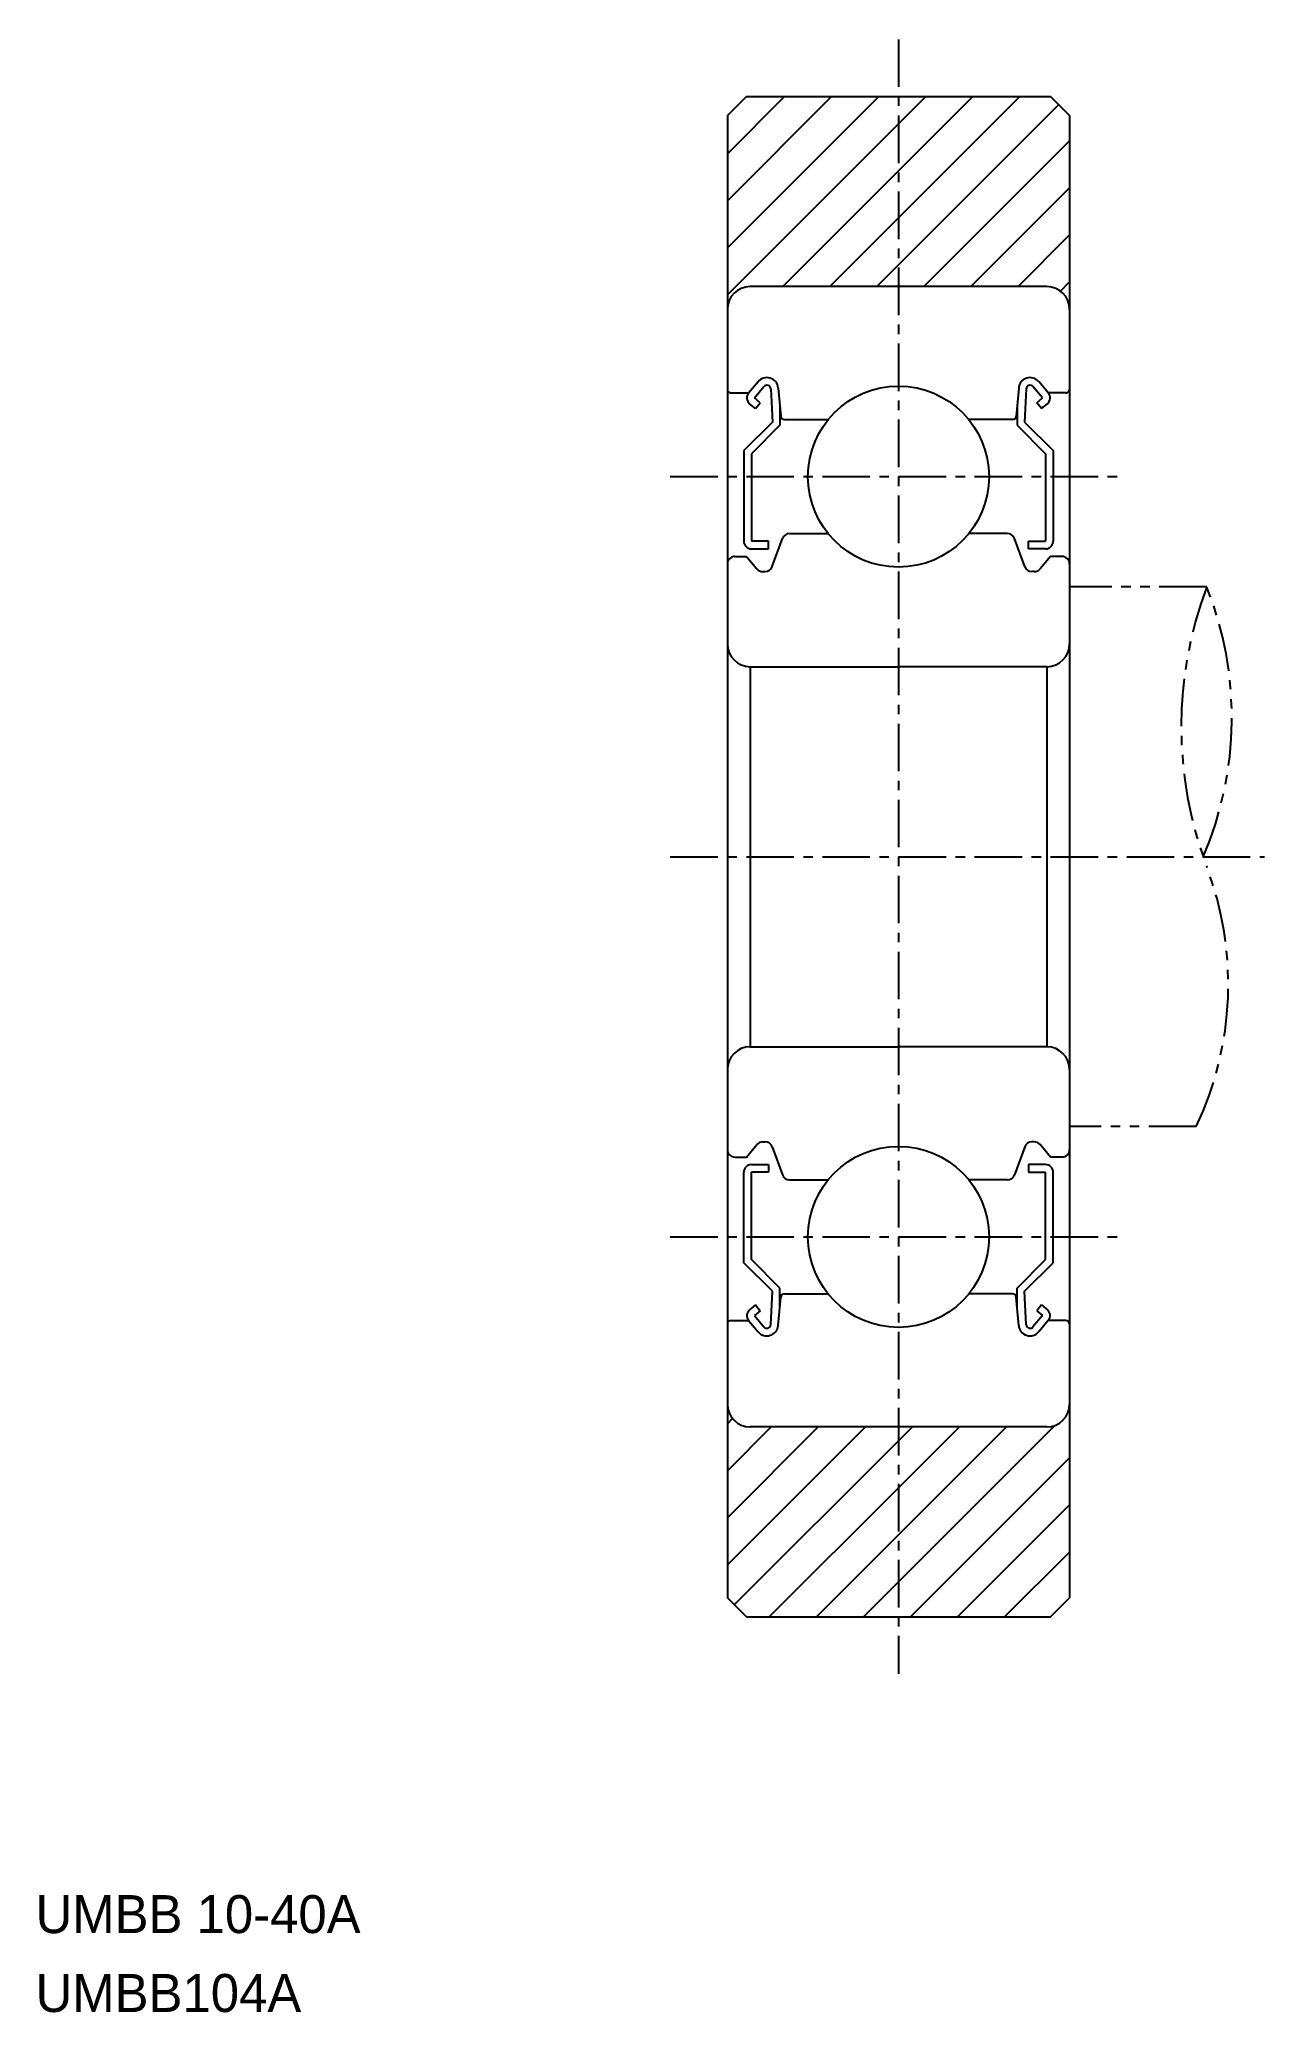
# Model space of a CAD drawing. Extents: x 31.8 to 64.1, y -15.6 to 36.3.
import ezdxf

# ---------------------------------------------------------------- set-up
doc = ezdxf.new("R2010")
doc.units = 0
doc.linetypes.add('CENTER', pattern=[2, 1.25, -0.25, 0.25, -0.25])
doc.linetypes.add('PHANTOM', pattern=[2.5, 1.25, -0.25, 0.25, -0.25, 0.25, -0.25])
doc.layers.get('0').update_dxf_attribs({"linetype": 'CONTINUOUS'})
doc.layers.add('CENTER', color=1, linetype='CENTER')

# ---------------------------------------------------------------- blocks, each defined once
blk = doc.blocks.new('*X2')
at = {"color": 0, "linetype": 'CONTINUOUS'}
for p, q in [((49.935, 30.781), (53.916, 34.762)), ((49.935, 32.019), (52.678, 34.762)), ((49.935, 33.256), (51.441, 34.762)), ((54.435, 31.569), (57.628, 34.762)), ((54.435, 32.806), (56.391, 34.762)), ((54.435, 34.044), (55.153, 34.762)), ((54.435, 30.331), (58.65, 34.547)), ((49.935, 29.544), (54.435, 34.044)), ((55.103, 29.762), (58.935, 33.594)), ((51.391, 29.762), (54.435, 32.806)), ((56.341, 29.762), (58.935, 32.357)), ((52.628, 29.762), (54.435, 31.569)), ((57.578, 29.762), (58.935, 31.119)), ((53.866, 29.762), (54.435, 30.331)), ((58.695, 29.642), (58.935, 29.882)), ((58.892, 0.141), (58.935, 0.183)), ((49.935, -0.155), (50.071, -0.018)), ((49.935, -3.867), (53.564, -0.238)), ((49.935, -2.63), (52.327, -0.238)), ((49.935, -1.392), (51.089, -0.238)), ((54.435, -4.317), (58.556, -0.195)), ((54.435, -3.079), (57.276, -0.238)), ((54.435, -1.842), (56.039, -0.238)), ((54.435, -0.604), (54.802, -0.238)), ((50.118, -4.921), (54.435, -0.604)), ((54.751, -5.238), (58.935, -1.054)), ((51.039, -5.238), (54.435, -1.842)), ((55.989, -5.238), (58.935, -2.292)), ((52.276, -5.238), (54.435, -3.079)), ((57.226, -5.238), (58.935, -3.529)), ((53.514, -5.238), (54.435, -4.317))]:
    blk.add_line(p, q, dxfattribs=at)

msp = doc.modelspace()

# ---------------------------------------------------------------- linework, layer by layer
at = {"color": 7, "linetype": 'CONTINUOUS'}
for p, q in [((50.435, 34.762), (49.935, 34.262)), ((49.935, 34.262), (49.935, -4.738)), ((50.435, 34.762), (58.435, 34.762)), ((58.935, 34.262), (58.435, 34.762)), ((58.935, 34.262), (58.935, -4.738)), ((54.435, 29.762), (50.535, 29.762)), ((58.335, 29.762), (54.435, 29.762)), ((50.495, 26.962), (50.744, 27.26)), ((50.648, 26.833), (50.898, 27.132)), ((51.075, 27.072), (51.118, 26.195)), ((51.273, 27.093), (51.338, 26.354)), ((57.596, 27.093), (57.532, 26.354)), ((57.795, 27.072), (57.752, 26.195)), ((58.222, 26.833), (57.971, 27.132)), ((58.375, 26.962), (58.125, 27.26)), ((50.035, 26.962), (50.495, 26.962)), ((50.673, 26.552), (50.52, 26.68)), ((50.801, 26.705), (50.648, 26.833)), ((50.673, 26.552), (50.801, 26.705)), ((51.318, 26.582), (51.318, 26.112)), ((57.552, 26.582), (57.552, 26.112)), ((58.069, 26.705), (58.222, 26.833)), ((58.197, 26.552), (58.069, 26.705)), ((58.197, 26.552), (58.35, 26.68)), ((58.835, 26.962), (58.375, 26.962)), ((51.118, 26.195), (50.368, 25.445)), ((51.318, 26.112), (50.568, 25.362)), ((51.437, 26.262), (52.585, 26.262)), ((57.432, 26.262), (56.284, 26.262)), ((57.552, 26.112), (58.302, 25.362)), ((57.752, 26.195), (58.502, 25.445)), ((50.368, 25.445), (50.368, 23.062)), ((58.502, 25.445), (58.502, 23.062)), ((50.568, 25.362), (50.568, 23.062)), ((58.302, 25.362), (58.302, 23.062)), ((51.018, 23.062), (50.568, 23.062)), ((50.568, 22.862), (51.018, 22.862)), ((51.018, 22.862), (51.018, 23.062)), ((51.117, 22.394), (51.385, 23.131)), ((51.573, 23.262), (52.585, 23.262)), ((57.297, 23.262), (56.284, 23.262)), ((57.753, 22.394), (57.485, 23.131)), ((57.852, 22.862), (57.852, 23.062)), ((57.852, 23.062), (58.302, 23.062)), ((58.302, 22.862), (57.852, 22.862)), ((50.135, 22.662), (50.435, 22.662)), ((50.435, 22.662), (50.71, 22.334)), ((58.435, 22.662), (58.159, 22.334)), ((58.735, 22.662), (58.435, 22.662)), ((49.935, 21.962), (49.935, 21.962)), ((50.864, 22.262), (50.929, 22.262)), ((58.006, 22.262), (57.941, 22.262)), ((50.535, 19.762), (54.435, 19.762)), ((50.535, 19.762), (50.535, 9.762)), ((58.335, 19.762), (54.435, 19.762)), ((58.335, 19.762), (58.335, 9.762)), ((49.935, 14.762), (49.935, 14.762)), ((50.535, 9.762), (54.435, 9.762)), ((58.335, 9.762), (54.435, 9.762)), ((50.135, 6.862), (50.435, 6.862)), ((50.435, 6.862), (50.71, 7.191)), ((50.864, 7.262), (50.929, 7.262)), ((51.117, 7.131), (51.385, 6.394)), ((57.753, 7.131), (57.485, 6.394)), ((58.006, 7.262), (57.941, 7.262)), ((58.435, 6.862), (58.159, 7.191)), ((58.735, 6.862), (58.435, 6.862)), ((50.368, 4.079), (50.368, 6.462)), ((50.568, 6.662), (51.018, 6.662)), ((50.568, 4.162), (50.568, 6.462)), ((51.018, 6.462), (50.568, 6.462)), ((51.018, 6.662), (51.018, 6.462)), ((51.573, 6.262), (52.585, 6.262)), ((57.297, 6.262), (56.284, 6.262)), ((57.852, 6.662), (57.852, 6.462)), ((58.302, 6.662), (57.852, 6.662)), ((57.852, 6.462), (58.302, 6.462)), ((58.302, 4.162), (58.302, 6.462)), ((58.502, 4.079), (58.502, 6.462)), ((51.318, 3.412), (50.568, 4.162)), ((57.552, 3.412), (58.302, 4.162)), ((51.118, 3.329), (50.368, 4.079)), ((57.752, 3.329), (58.502, 4.079)), ((51.075, 2.452), (51.118, 3.329)), ((51.273, 2.432), (51.338, 3.171)), ((51.318, 2.942), (51.318, 3.412)), ((51.437, 3.262), (52.585, 3.262)), ((57.432, 3.262), (56.284, 3.262)), ((57.596, 2.432), (57.532, 3.171)), ((57.552, 2.942), (57.552, 3.412)), ((57.795, 2.452), (57.752, 3.329)), ((50.673, 2.972), (50.52, 2.844)), ((50.801, 2.819), (50.648, 2.691)), ((50.648, 2.691), (50.898, 2.393)), ((50.673, 2.972), (50.801, 2.819)), ((58.222, 2.691), (57.971, 2.393)), ((58.197, 2.972), (58.069, 2.819)), ((58.069, 2.819), (58.222, 2.691)), ((58.197, 2.972), (58.35, 2.844)), ((50.035, 2.562), (50.495, 2.562)), ((50.495, 2.562), (50.744, 2.265)), ((58.375, 2.562), (58.125, 2.265)), ((58.835, 2.562), (58.375, 2.562)), ((54.435, -0.238), (50.535, -0.238)), ((58.335, -0.238), (54.435, -0.238)), ((49.935, -4.738), (50.435, -5.238)), ((58.435, -5.238), (58.935, -4.738)), ((50.435, -5.238), (58.435, -5.238))]:
    msp.add_line(p, q, dxfattribs=at)
at = {"color": 3, "linetype": 'PHANTOM'}
for p, q in [((62.541, 21.862), (58.935, 21.862)), ((62.265, 7.662), (58.935, 7.662))]:
    msp.add_line(p, q, dxfattribs=at)
at = {"color": 7, "linetype": 'CONTINUOUS'}
for centre in [(54.435, 24.762), (54.435, 4.762)]:
    msp.add_circle(centre, 2.381, dxfattribs=at)
for centre, radius, start, end in [((50.535, 29.162), 0.6, 90, 180), ((58.335, 29.162), 0.6, 360, 90), ((50.035, 27.062), 0.1, 180, 270), ((50.974, 27.067), 0.3, 4.9968, 140.0002), ((50.975, 27.067), 0.1, 2.8198, 140.0033), ((57.895, 27.067), 0.3, 39.9998, 175.0032), ((57.895, 27.067), 0.1, 39.9967, 177.1802), ((58.835, 27.062), 0.1, 270, 0), ((50.648, 26.834), 0.2, 140.0002, 230.0848), ((58.222, 26.834), 0.2, 309.9152, 39.9998), ((51.437, 26.362), 0.1, 184.9968, 269.9995), ((57.432, 26.362), 0.1, 270.0005, 355.0032), ((50.568, 23.062), 0.2, 180, 270), ((51.573, 23.062), 0.2, 90, 159.9919), ((57.297, 23.062), 0.2, 20.0081, 90), ((58.302, 23.062), 0.2, 270, 0), ((50.135, 22.462), 0.2, 90, 180), ((50.864, 22.462), 0.2, 219.9962, 270), ((50.929, 22.462), 0.2, 270, 339.9919), ((57.941, 22.462), 0.2, 200.0081, 270), ((58.006, 22.462), 0.2, 270, 320.0038), ((58.735, 22.462), 0.2, 0, 90), ((50.535, 20.362), 0.6, 180, 270), ((58.335, 20.362), 0.6, 270, 360), ((50.535, 9.162), 0.6, 90, 180), ((58.335, 9.162), 0.6, 0, 90), ((50.135, 7.062), 0.2, 180, 270), ((50.864, 7.062), 0.2, 90, 140.0038), ((50.929, 7.062), 0.2, 20.0081, 90), ((57.941, 7.062), 0.2, 90, 159.9919), ((58.006, 7.062), 0.2, 39.9962, 90), ((58.735, 7.062), 0.2, 270, 0), ((50.568, 6.462), 0.2, 90, 180), ((51.573, 6.462), 0.2, 200.0081, 270), ((57.297, 6.462), 0.2, 270, 339.9919), ((58.302, 6.462), 0.2, 0, 90), ((51.437, 3.162), 0.1, 90.0005, 175.0032), ((57.432, 3.162), 0.1, 4.9968, 89.9995), ((50.648, 2.691), 0.2, 129.9152, 219.9998), ((58.222, 2.691), 0.2, 320.0002, 50.0848), ((50.035, 2.462), 0.1, 90, 180), ((50.974, 2.458), 0.3, 219.9998, 355.0032), ((50.975, 2.457), 0.1, 219.9967, 357.1802), ((57.895, 2.458), 0.3, 184.9968, 320.0002), ((57.895, 2.457), 0.1, 182.8198, 320.0033), ((58.835, 2.462), 0.1, 0, 90), ((50.535, 0.362), 0.6, 180, 270), ((58.335, 0.362), 0.6, 270, 0)]:
    msp.add_arc(centre, radius, start, end, dxfattribs=at)
at = {"color": 3, "linetype": 'PHANTOM'}
for centre, radius, start, end in [((72.296, 18.183), 10.426, 159.3366, 200.6634), ((53.922, 18.425), 9.279, 336.7498, 21.7416), ((54.367, 11.407), 8.74, 334.6301, 20.7519)]:
    msp.add_arc(centre, radius, start, end, dxfattribs=at)
at = {"layer": 'CENTER', "color": 1, "linetype": 'CENTER'}
for p, q in [((54.435, 36.262), (54.435, -6.738)), ((48.435, 24.762), (60.435, 24.762)), ((48.435, 14.762), (64.06, 14.762)), ((48.435, 4.762), (60.435, 4.762))]:
    msp.add_line(p, q, dxfattribs=at)

# ---------------------------------------------------------------- block references
at = {"color": 3, "linetype": 'CONTINUOUS'}
msp.add_blockref('*X2', (0, 0), dxfattribs=at)

# ---------------------------------------------------------------- texts
at = {"color": 7, "linetype": 'CONTINUOUS'}
for s, p in [('UMBB 10-40A', (31.745, -13.555)), ('UMBB104A', (31.745, -15.63))]:
    msp.add_text(s, height=1, dxfattribs=at).set_placement(p)

doc.saveas('drawing.dxf')
